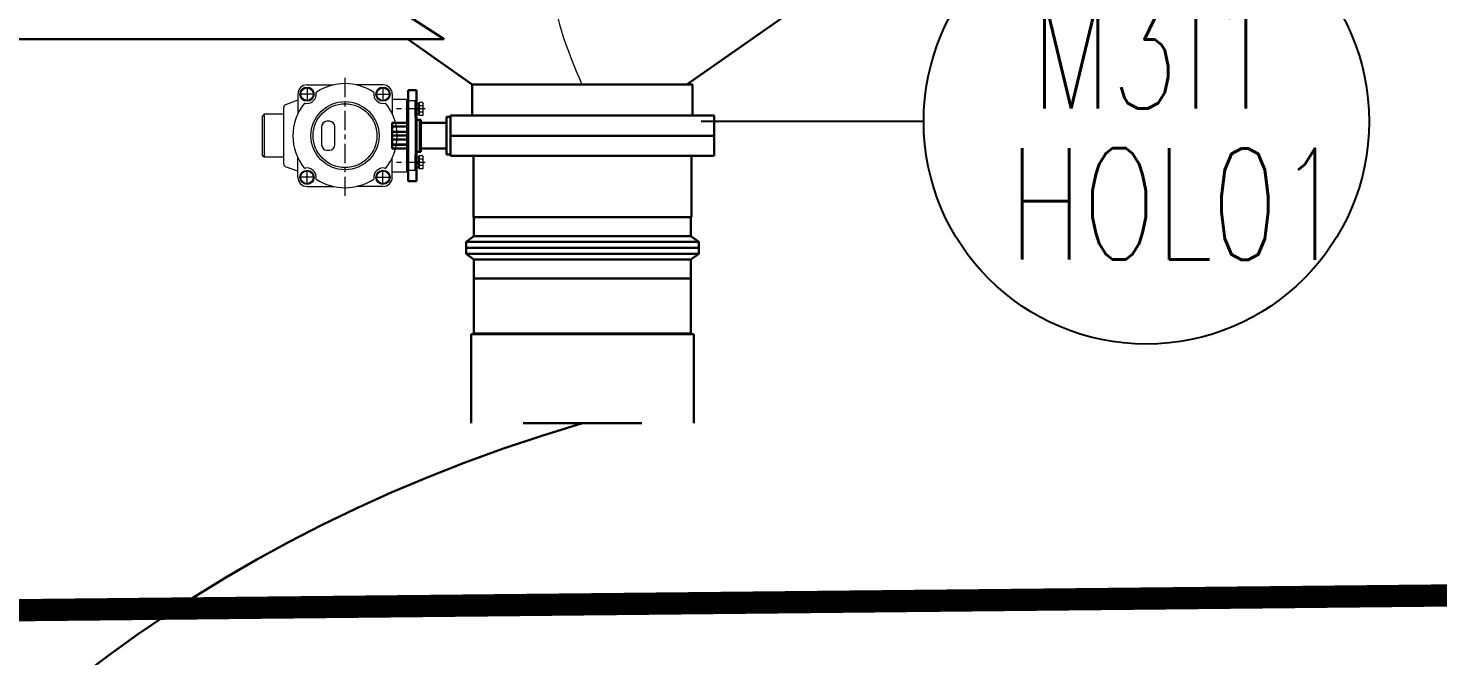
# Model space of a CAD drawing. Header units: inches. Extents: x 11605 to 13264, y 22375 to 23337.
# Drawn here: x 13205.37 to 13237.02, y 22733 to 22747.1 of the extents above; entities that cross this region are included whole.
import ezdxf
from ezdxf.enums import TextEntityAlignment as Align

# ---------------------------------------------------------------- set-up
doc = ezdxf.new("R2010")
doc.units = ezdxf.units.IN
doc.header["$MEASUREMENT"] = 0
for name, pattern in [('AM_ISO08W050x2', [9, 6, -0.75, 1.5, -0.75]), ('CENTER', [50.8, 31.75, -6.35, 6.35, -6.35]), ('DASHDOT', [25.4, 12.7, -6.35, 0, -6.35])]:
    doc.linetypes.add(name, pattern=pattern)
for name, color, linetype, lineweight in [('19 Pipe Process', 30, 'Continuous', 30), ('61 Revision Cloud', 1, 'Continuous', 9), ('Pipe-steam', 6, 'Continuous', 30), ('中心线', 1, 'CENTER', 9), ('粗线', 7, 'Continuous', 30), ('细线', 3, 'Continuous', 20)]:
    doc.layers.add(name, color=color, linetype=linetype, lineweight=lineweight)
for name, color, linetype in [('LIBELLE-INSTRUM', 7, 'Continuous'), ('MATERIEL-DIVERS', 7, 'Continuous'), ('OTHER MATERIAL', 7, 'Continuous'), ('REPERES', 7, 'Continuous'), ('TEXTES', 7, 'Continuous')]:
    doc.layers.add(name, color=color, linetype=linetype)
doc.layers.get('REPERES').off()
doc.styles.add('ROMANS', font='ROMANS.SHX')

# ---------------------------------------------------------------- blocks, each defined once
blk = doc.blocks.new('BLANK-M')
at = {"color": 7}
for p, q in [((0, 2.5), (0, -2.5)), ((2, 2.5), (0, 2.5)), ((2, 1.333), (2, -1.333)), ((2, -1.333), (2, -1.333)), ((0, -2.5), (2, -2.5))]:
    blk.add_line(p, q, dxfattribs=at)
at = {"layer": 'MATERIEL-DIVERS', "color": 2}
for p in [(0, 0), (2, 0)]:
    blk.add_point(p, dxfattribs=at)
at = {"layer": 'MATERIEL-DIVERS', "color": 7, "extrusion": (-1, 0, 0)}
blk.add_point((0, 0), dxfattribs=at)
at = {"layer": 'MATERIEL-DIVERS', "color": 7, "extrusion": (1, 0, 0)}
blk.add_point((2, 0), dxfattribs=at)
blk = doc.blocks.new('NOR-INS-ELEMENT_LS')
blk.add_line((0, -5), (0, -10))
blk.add_circle((0, 0), 5)
at = {"layer": 'LIBELLE-INSTRUM', "style": 'ROMANS'}
blk.add_attdef('LS', text='', height=3, dxfattribs=at).set_placement((0, 0), align=Align.MIDDLE)
blk = doc.blocks.new('REPINS2')
at = {"layer": 'TEXTES', "style": 'ROMANS', "width": 0.7}
for tag, p in [('ZONE', (-3.35, 0.8)), ('SOUSZONE', (0.05, 0.8)), ('NUM', (0.7, -2.6))]:
    blk.add_attdef(tag, p, '', height=2.5, dxfattribs=at)
blk.add_attdef('ELEMENT', text='', height=2.5, dxfattribs=at).set_placement((-1.56, -2.591), align=Align.CENTER)
blk = doc.blocks.new('A$C27857EA5')
at = {"color": 7, "linetype": 'Continuous', "lineweight": 15}
blk.add_line((97.77, 233), (187.59, 295.893), dxfattribs=at)
for p, q in [((-257.59, 232.537), (-232.885, 232.537)), ((-186.564, 232.537), (-211.269, 232.537)), ((-279.577, 211.186), (-279.577, 158.813)), ((-266.247, 218.295), (-277.637, 213.993)), ((-266.247, 223.88), (-266.247, 205.63)), ((-177.907, 223.88), (-177.907, 205.63)), ((-164.577, 219), (-177.907, 219)), ((-164.577, 219), (-164.577, 151)), ((-156.577, 217.5), (-164.577, 217.5)), ((-156.577, 217.5), (-156.577, 170)), ((-156.577, 203), (-156.577, 217)), ((-154.977, 216), (-156.577, 216)), ((-154.977, 216), (-154.977, 204)), ((-154.977, 214.65), (-154.977, 205.35)), ((-153.377, 214.65), (-154.977, 214.65)), ((-152.777, 215.8), (-153.377, 215.8)), ((-153.377, 215.8), (-153.377, 204.2)), ((-149.322, 216.006), (-152.777, 216.006)), ((-152.777, 216.006), (-152.777, 214.64)), ((-152.777, 214.64), (-152.777, 205.36)), ((-149.322, 213.004), (-152.777, 213.004)), ((-149.322, 216.006), (-148.857, 215.2)), ((-148.857, 204.8), (-148.857, 215.2)), ((-297.577, 205), (-299.577, 203)), ((-299.577, 203), (-299.577, 167)), ((-279.577, 205), (-297.577, 205)), ((-297.577, 205), (-297.577, 165)), ((-154.977, 204), (-156.577, 204)), ((-152.577, 200), (-156.577, 200)), ((-153.377, 210.934), (-154.977, 210)), ((-153.377, 209.719), (-154.977, 208.784)), ((-153.377, 205.35), (-154.977, 205.35)), ((-152.777, 204.2), (-153.377, 204.2)), ((-149.322, 206.996), (-152.777, 206.996)), ((-152.777, 205.36), (-152.777, 203.994)), ((-149.322, 203.994), (-152.777, 203.994)), ((-152.577, 200), (-152.577, 170)), ((-149.322, 203.994), (-148.857, 204.8)), ((-297.577, 165), (-299.577, 167)), ((-279.577, 165), (-297.577, 165)), ((-266.247, 146.12), (-266.247, 164.37)), ((-177.907, 146.12), (-177.907, 164.37)), ((-152.577, 170), (-156.577, 170)), ((-156.577, 170), (-156.577, 152.5)), ((-156.577, 153), (-156.577, 167)), ((-156.577, 154), (-156.577, 166)), ((-154.977, 166), (-156.577, 166)), ((-154.977, 166), (-154.977, 154)), ((-154.977, 164.65), (-154.977, 155.35)), ((-153.377, 164.65), (-154.977, 164.65)), ((-153.377, 160.934), (-154.977, 160)), ((-153.377, 159.719), (-154.977, 158.784)), ((-152.777, 165.8), (-153.377, 165.8)), ((-153.377, 165.8), (-153.377, 154.2)), ((-149.322, 166.006), (-152.777, 166.006)), ((-152.777, 166.006), (-152.777, 164.64)), ((-152.777, 164.64), (-152.777, 155.36)), ((-149.322, 163.004), (-152.777, 163.004)), ((-149.322, 166.006), (-148.857, 165.2)), ((-148.857, 154.8), (-148.857, 165.2)), ((-266.247, 151.705), (-277.637, 156.007)), ((-164.577, 151), (-177.907, 151)), ((-156.577, 152.5), (-164.577, 152.5)), ((-154.977, 154), (-156.577, 154)), ((-153.377, 155.35), (-154.977, 155.35)), ((-152.777, 154.2), (-153.377, 154.2)), ((-149.322, 156.996), (-152.777, 156.996)), ((-152.777, 155.36), (-152.777, 153.994)), ((-149.322, 153.994), (-152.777, 153.994)), ((-149.322, 153.994), (-148.857, 154.8)), ((-257.59, 137.463), (-232.885, 137.463)), ((-186.564, 137.463), (-211.269, 137.463))]:
    blk.add_line(p, q)
blk.add_lwpolyline([(-231.565, 193.482, 0.41421356), (-236.565, 198.482), (-239, 198.482, 0.41421356), (-244, 193.482), (-244, 176.518, 0.41421356), (-239, 171.518), (-236.565, 171.518, 0.41421356), (-231.565, 176.518)], format="xyb", close=True)
for centre, radius in [((-257.59, 223.88), 6.657), ((-257.59, 223.88), 5.857), ((-186.564, 223.88), 6.657), ((-186.564, 223.88), 5.857), ((-222.077, 185), 31.872), ((-222.077, 185), 29.872), ((-257.59, 146.12), 6.657), ((-257.59, 146.12), 5.857), ((-186.564, 146.12), 6.657), ((-186.564, 146.12), 5.857)]:
    blk.add_circle(centre, radius)
for centre, radius, start, end in [((-257.59, 223.88), 8.657, 90, 180), ((-257.59, 223.88), 8.657, 253.530799, 11.286576), ((-222.077, 185), 48.75, 56.335079, 123.664921), ((-186.564, 223.88), 8.657, 168.713424, 286.469201), ((-186.564, 223.88), 8.657, 0, 90), ((-276.577, 211.186), 3, 110.693584, 180), ((-222.077, 185), 48.75, 141.152454, 218.847546), ((-222.077, 185), 48.75, 0, 38.847546), ((-151.511, 214.505), 2.654, 325.553128, 25.553128), ((-158.784, 210), 9.927, 342.387526, 17.612474), ((-151.511, 205.495), 2.654, 334.446872, 34.446872), ((-222.077, 185), 48.75, 321.152454, 0), ((-276.577, 158.813), 3, 180, 249.306416), ((-151.511, 164.505), 2.654, 325.553128, 25.553128), ((-158.784, 160), 9.927, 342.387526, 17.612474), ((-257.59, 146.12), 8.657, 180, 270), ((-257.59, 146.12), 8.657, 348.713424, 106.469201), ((-186.564, 146.12), 8.657, 73.530799, 191.286576), ((-186.564, 146.12), 8.657, 270, 0), ((-151.511, 155.495), 2.654, 334.446872, 34.446872), ((-222.077, 185), 48.75, 236.335079, 303.664921)]:
    blk.add_arc(centre, radius, start, end)
at = {"layer": '中心线', "linetype": 'AM_ISO08W050x2', "ltscale": 3}
for p, q in [((-222.077, 128.61), (-222.077, 240.628)), ((-257.59, 229.737), (-257.59, 218.023)), ((-186.564, 229.737), (-186.564, 218.023)), ((-251.733, 223.88), (-263.447, 223.88)), ((-192.421, 223.88), (-180.707, 223.88)), ((-147.151, 210), (-178.372, 210)), ((-147.151, 160), (-178.372, 160)), ((-251.733, 146.12), (-263.447, 146.12)), ((-257.59, 140.263), (-257.59, 151.977)), ((-192.421, 146.12), (-180.707, 146.12)), ((-186.564, 140.263), (-186.564, 151.977))]:
    blk.add_line(p, q, dxfattribs=at)
at = {"layer": '粗线', "linetype": 'Continuous'}
for p, q in [((97.77, 233), (419.6, 458.348)), ((-321.865, 400.348), (-129.409, 275.348)), ((-570.5, 275.348), (-129.409, 275.348)), ((-163.421, 275.348), (-103, 233)), ((-155.077, 227.5), (-163.077, 227.5)), ((-163.077, 227.5), (-163.077, 142.5)), ((-155.077, 227.5), (-155.077, 142.5)), ((103, 233), (-103, 233)), ((-103, 233), (-103, 204)), ((103, 233), (-103, 233)), ((103, 205.031), (103, 233)), ((-151.077, 200), (-155.077, 200)), ((-151.077, 200), (-151.077, 170)), ((-127.077, 202.5), (-123.423, 202.5)), ((-127.077, 167.5), (-127.077, 202.5)), ((-123.423, 204), (-123.423, 185)), ((123.423, 204), (-123.423, 204)), ((103.201, 204), (103, 205.031)), ((123.423, 185), (123.423, 204)), ((-178.077, 197.02), (-163.077, 197.02)), ((-178.077, 197.02), (-178.077, 193.615)), ((-178.077, 193.615), (-163.077, 193.615)), ((-178.077, 188.636), (-178.077, 193.615)), ((-178.077, 188.636), (-163.077, 188.636)), ((-178.077, 185.164), (-178.077, 188.636)), ((-178.077, 185.164), (-163.077, 185.164)), ((-178.077, 181.595), (-178.077, 185.164)), ((-127.077, 197), (-151.077, 197)), ((-123.423, 185), (-123.423, 166)), ((-123.423, 185), (123.423, 185)), ((123.423, 185), (-123.423, 185)), ((123.423, 166), (123.423, 185)), ((-178.077, 181.595), (-163.077, 181.595)), ((-178.077, 181.595), (-178.077, 176.617)), ((-178.077, 176.617), (-163.077, 176.617)), ((-178.077, 176.549), (-178.077, 176.617)), ((-178.077, 176.549), (-163.077, 176.549)), ((-178.077, 172.98), (-178.077, 176.549)), ((-178.077, 172.98), (-163.077, 172.98)), ((-151.077, 173), (-127.077, 173)), ((-155.077, 170), (-151.077, 170)), ((-127.077, 167.5), (-123.423, 167.5)), ((-123.423, 166), (123.423, 166)), ((-102, 166), (-102, 108.6)), ((102, 166), (102, 108.6)), ((-163.077, 142.5), (-155.077, 142.5)), ((102, 108.6), (-102, 108.6)), ((-101.5, 108.6), (101.5, 108.6)), ((-101.5, 91.002), (-101.5, 108.6)), ((101.5, 91.002), (101.5, 108.6)), ((-108.85, 85.6), (-101.5, 91.002)), ((-108.85, 80), (-108.85, 85.6)), ((-108.85, 85.6), (108.85, 85.6)), ((-108.85, 80), (108.85, 80)), ((-108.85, 80), (108.85, 80)), ((-108.85, 80), (-108.85, 74.4)), ((-101.5, 91.002), (101.5, 91.002)), ((108.85, 85.6), (101.5, 91.002)), ((108.85, 80), (108.85, 85.6)), ((108.85, 80), (108.85, 74.4)), ((-108.85, 74.4), (-101.5, 68.998)), ((-108.85, 74.4), (108.85, 74.4)), ((-101.5, 68.998), (-101.5, 0)), ((-101.5, 68.998), (101.5, 68.998)), ((108.85, 74.4), (101.5, 68.998)), ((101.5, 68.998), (101.5, 0)), ((-101.5, 51.4), (101.5, 51.4)), ((-101.5, 0), (101.5, 0))]:
    blk.add_line(p, q, dxfattribs=at)
at = {"layer": '细线', "color": 7, "ltscale": 25}
blk.add_spline([(-120.599, 570.348), (-25.944, 366.318), (-27.958, 333.799), (-0.5, 233)], degree=3, dxfattribs=at)

msp = doc.modelspace()

# ---------------------------------------------------------------- linework, layer by layer
at = {"layer": '19 Pipe Process'}
msp.add_open_spline([(13217.811, 22738.226), (13198.123, 22732.443), (13196.623, 22714.943), (13184.123, 22711.943), (13164.267, 22710.914)], degree=3, knots=[101.286095, 101.286095, 101.286095, 101.286095, 173.099523, 173.466632, 173.466632, 173.466632, 173.466632], dxfattribs=at)
at = {"layer": 'MATERIEL-DIVERS', "linetype": 'DASHDOT', "const_width": 0.5}
msp.add_lwpolyline([(13183.132, 22845.84), (13264.123, 22846.677), (13264.123, 22734.637), (13183.132, 22733.801)], close=True, dxfattribs=at)

# ---------------------------------------------------------------- block references
at = {"layer": '61 Revision Cloud', "xscale": 0.024, "yscale": 0.024, "zscale": 0.024}
msp.add_blockref('A$C27857EA5', (13217.811, 22740.246), dxfattribs=at)
at = {"layer": 'OTHER MATERIAL', "rotation": 270}
msp.add_blockref('NOR-INS-ELEMENT_LS', (13230.475, 22745.005), dxfattribs=at)
at = {"layer": 'Pipe-steam', "rotation": 270}
msp.add_blockref('BLANK-M', (13217.811, 22740.226), dxfattribs=at)
at = {"layer": 'REPERES'}
msp.add_blockref('REPINS2', (13231.237, 22744.497), dxfattribs=at).add_auto_attribs({'ZONE': 'M3', 'SOUSZONE': 'I1', 'NUM': '01', 'ELEMENT': 'HOL'})

doc.saveas('drawing.dxf')
